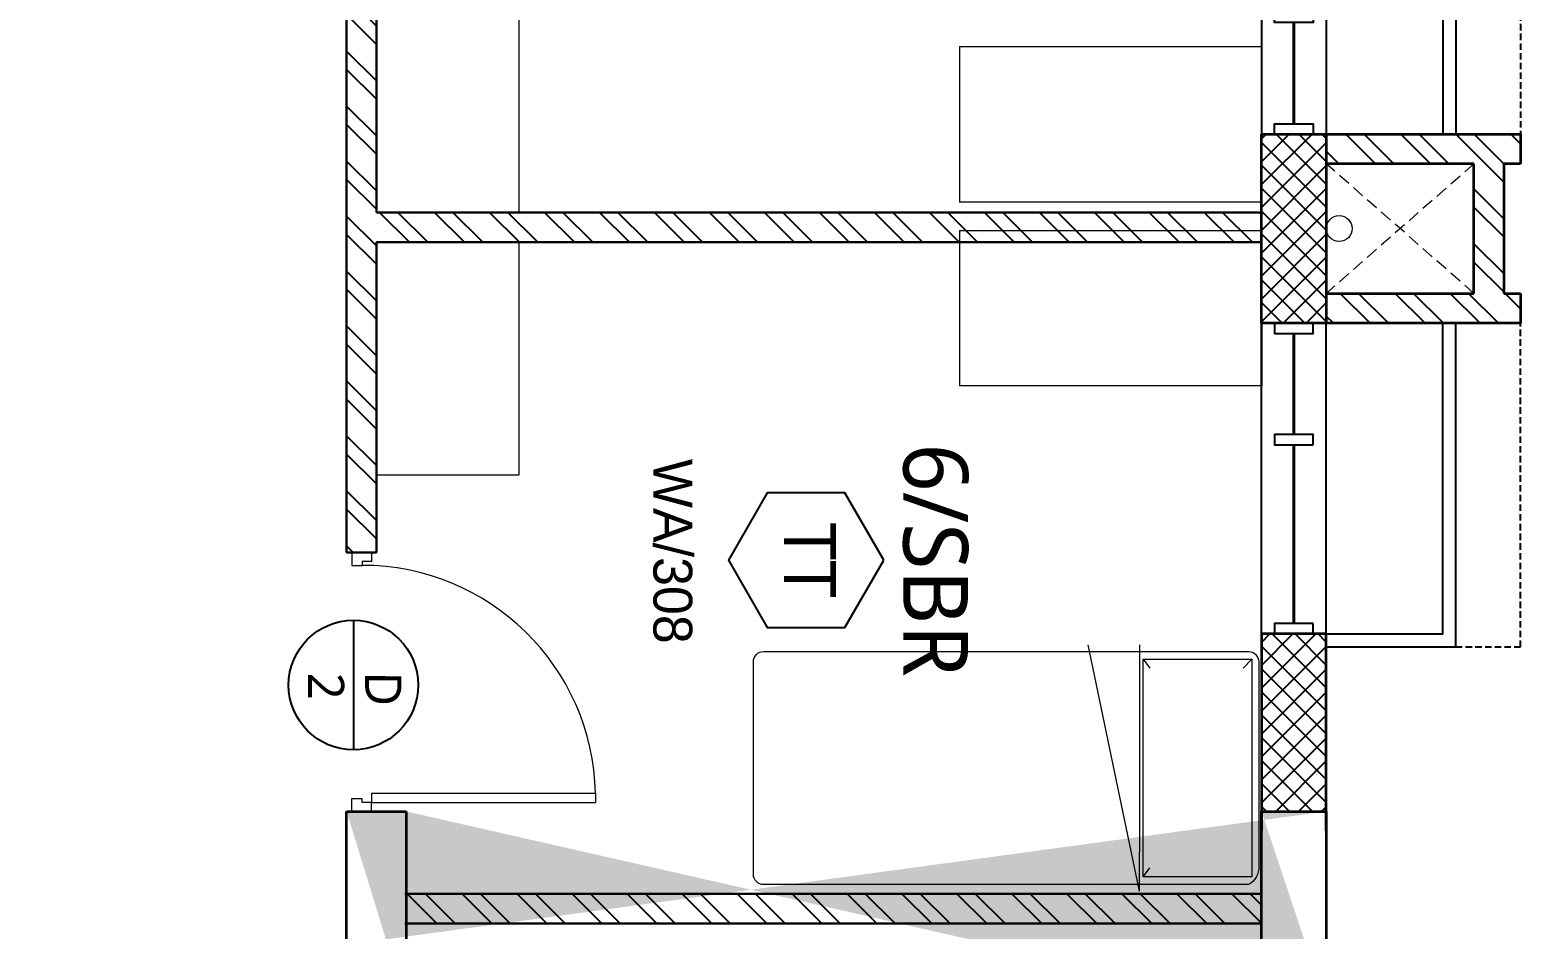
# Model space of a CAD drawing. Header units: millimetres. Extents: x -1127141 to 1597693, y -1835560 to -399335.
# Drawn here: x 1137532 to 1143316, y -523658 to -520187 of the extents above; entities that cross this region are included whole.
import ezdxf
from ezdxf.enums import TextEntityAlignment as Align

# ---------------------------------------------------------------- set-up
doc = ezdxf.new("R2010")
doc.units = ezdxf.units.MM
doc.header["$MEASUREMENT"] = 0
doc.linetypes.add('HIDDEN', pattern=[0.375, 0.25, -0.125])
doc.linetypes.add('HIDDEN2', pattern=[4.7624999999999975, 3.174999999999999, -1.587499999999999])
for name, color, linetype in [('A-Anno Tags', 6, 'Continuous'), ('A-Wall Patt', 8, 'Continuous'), ('A-Window', 4, 'Continuous'), ('Anno_Frames', 7, 'Continuous'), ('COLUMN', 5, 'Continuous'), ('S-Conc Patt', 9, 'Continuous')]:
    doc.layers.add(name, color=color, linetype=linetype)
for name, color, linetype, lineweight in [('A-Door', 4, 'Continuous', 9), ('A-Wall Sec', 1, 'Continuous', 30), ('column hatch', 12, 'Continuous', 5), ('E-CABLE TRAY', 32, 'Continuous', 18), ('frntr', 32, 'Continuous', 9), ('rwp', 231, 'Continuous', 5), ('S-Concrete', 40, 'Continuous', 30), ('shaft', 252, 'HIDDEN2', 5), ('text', 7, 'Continuous', 9)]:
    doc.layers.add(name, color=color, linetype=linetype, lineweight=lineweight)
doc.styles.add('IIITD @ 100', font='trebuc.ttf', dxfattribs={"height": 210})
doc.styles.get("Standard").update_dxf_attribs({"font": 'trebuc.ttf'})

# ---------------------------------------------------------------- blocks, each defined once
blk = doc.blocks.new('*U29')
at = {"layer": 'A-Anno Tags'}
blk.add_lwpolyline([(-250, 0), (249.9999999998836, 0)], dxfattribs=at)
blk.add_circle((0, 0), 250, dxfattribs=at)
at = {"layer": 'Anno_Frames', "color": 7}
for tag, rotation, p in [('ENTITY', 359.7607858644441, (14.9218973853167, 184.7156159312549)), ('ENTITYNO', 0.175692598945103, (4.068662240490084, -35.6698364716865))]:
    blk.add_attdef(tag, text='', height=140, rotation=rotation, dxfattribs=at).set_placement(p, align=Align.TOP_CENTER)
blk = doc.blocks.new('Room Tag with Finish')
blk.add_lwpolyline([(0, 0), (-2.598076211353316, -1.5), (-2.598076211353316, -4.5), (0, -6), (2.598076211353316, -4.500000000000006), (2.598076211353316, -1.500000000000007)], close=True)
at = {"layer": 'Anno_Frames'}
blk.add_attdef('ROOM_NAME', text='', height=2.5, dxfattribs=at).set_placement((0, 0), align=Align.BOTTOM_CENTER)
blk.add_attdef('FF', text='', height=2, dxfattribs=at).set_placement((0, -1.848463782466296), align=Align.TOP_CENTER)
blk = doc.blocks.new('ABL_Door_S - 1000 x 2100-11-3 Second Floor Lvl')
at = {"layer": 'A-Door', "color": 5}
for p, q in [((-500.0000000000072, 37.5), (-450.0000000000072, 37.5)), ((-500.0000000000072, -37.5), (-500.0000000000072, 37.5)), ((-450.0000000000072, 37.5), (-450.0000000000072, -2.500000000002728)), ((449.9999999999927, 37.5), (449.9999999999927, -2.500000000002728)), ((499.9999999999927, 37.5), (449.9999999999927, 37.5)), ((499.9999999999927, -37.5), (499.9999999999927, 37.5)), ((-500.0000000000072, -37.5), (-465.0000000000073, -37.5)), ((-465.0000000000073, -2.500000000002728), (-450.0000000000072, -2.500000000002728)), ((-465.0000000000073, -37.5), (-465.0000000000073, -2.500000000002728)), ((-430.0000000000072, -37.5), (-465.0000000000073, -37.5)), ((464.9999999999927, -2.500000000002728), (449.9999999999927, -2.500000000002728)), ((464.9999999999927, -37.5), (464.9999999999927, -2.500000000002728)), ((499.9999999999927, -37.5), (464.9999999999927, -37.5))]:
    blk.add_line(p, q, dxfattribs=at)
at = {"layer": 'A-Door', "color": 5, "lineweight": 18}
for p, q in [((-465.0000000000073, -37.5), (-465.0000000000073, -902.5000000000282)), ((-430.0000000000072, -37.5), (-430.0000000000072, -902.5000000000282)), ((-430.0000000000072, -902.5000000000282), (-465.0000000000073, -902.5000000000282))]:
    blk.add_line(p, q, dxfattribs=at)
at = {"layer": 'A-Door'}
blk.add_arc((-450.3977672763558, -2.333294218711996), 900.3977827088684, 271.2980995594768, 359.9893918688741, dxfattribs=at)
blk = doc.blocks.new('W 1200')
at = {"layer": 'A-Window', "linetype": 'HIDDEN', "ltscale": 100}
for p, q in [((552587.833426063, 7900.317039156682), (552587.833426063, 9150.317032532299)), ((552837.8334260628, 7900.317039156682), (552587.833426063, 7900.317039156682))]:
    blk.add_line(p, q, dxfattribs=at)
at = {"layer": 'A-Window', "color": 2, "lineweight": 40}
for p, q in [((553462.833426063, 8720.317032492138), (553462.833426063, 9110.316661766728)), ((553462.833426063, 7990.317032492138), (553462.833426063, 8680.31703249214))]:
    blk.add_line(p, q, dxfattribs=at)
at = {"layer": 'A-Window', "color": 5}
for points in [[(553337.8334260628, 7900.317039156682), (552837.8334260628, 7900.317039156682), (552837.8334260628, 9150.317032532299)], [(553337.8334260628, 7950.317039156684), (552887.8334260628, 7950.317039156684), (552887.8334260781, 9150.317032492138)]]:
    blk.add_lwpolyline(points, dxfattribs=at)
at = {"layer": 'A-Window'}
for points in [[(553337.8334260628, 7950.317032492138), (553337.8334260628, 9150.317032492138)], [(553587.833426063, 7950.317032492138), (553587.833426063, 9150.317032492138)], [(553387.833426063, 8680.31703249214), (553387.833426063, 8720.317032492138), (553537.833426063, 8720.317032492138), (553537.833426063, 8680.31703249214), (553387.833426063, 8680.31703249214)]]:
    blk.add_lwpolyline(points, dxfattribs=at)
for points in [[(553387.833426063, 9150.317032492138), (553537.833426063, 9150.317032492138), (553537.833426063, 9110.317032492138), (553387.833426063, 9110.317032492138)], [(553387.833426063, 7990.317032492138), (553537.833426063, 7990.317032492138), (553537.833426063, 7950.317032492138), (553387.833426063, 7950.317032492138)]]:
    blk.add_lwpolyline(points, close=True, dxfattribs=at)
blk = doc.blocks.new('tadantadan')
at = {"layer": 'S-Conc Patt'}
h = blk.add_hatch(color=256, dxfattribs=at)
h.paths.add_polyline_path([(126629.0570446855, 40497.30916327284), (127365.2813158467, 40640.39592909324), (127412.973319033, 40395.00628676801), (126676.7490478718, 40251.91952094761)])
h.paths.add_polyline_path([(110961.3904517306, 37195.29324051272), (110913.688202886, 37440.70003637439), (111934.5804736713, 37639.14139156602), (111982.2827225156, 37393.73459570389)])
h.paths.add_polyline_path([(123624.3811002535, 39656.72927738168), (123576.678851409, 39902.13607324334), (124597.5711221943, 40100.57742843497), (124645.2733710386, 39855.17063257285)])
h.paths.add_polyline_path([(120458.6334336327, 39041.37026730389), (120410.9311847881, 39286.77706316556), (121431.8234555734, 39485.2184183572), (121479.5257044177, 39239.81162249507)])
h.paths.add_polyline_path([(117292.8857849667, 38426.01126069762), (117245.1835361222, 38671.41805655928), (118266.0758069075, 38869.85941175092), (118313.7780557518, 38624.45261588879)])
h.paths.add_polyline_path([(114127.1381183484, 37810.65225060657), (114079.4358695039, 38056.05904646824), (115100.3281402892, 38254.50040165987), (115148.0303891335, 38009.09360579774)])
h.paths.add_polyline_path([(122038.8014973289, 47813.82928705563), (121991.0992484843, 48059.23608291731), (123011.9915192696, 48257.67743810894), (123059.693768114, 48012.27064224682)])
h.paths.add_polyline_path([(118873.053830709, 47198.47027696529), (118825.3515818644, 47443.87707282697), (119846.2438526497, 47642.31842801858), (119893.946101494, 47396.91163215647)])
h.paths.add_polyline_path([(115706.9111921541, 46585.14322133571), (115659.2089433096, 46830.55001719738), (116680.1012140949, 47028.99137238902), (116727.8034629392, 46783.58457652688)])
h.paths.add_polyline_path([(106209.6681922964, 44739.066191077), (106161.9659434518, 44984.47298693866), (107182.8582142371, 45182.9143421303), (107230.5604630814, 44937.50754626816)])
h.paths.add_polyline_path([(109375.4158589168, 45354.42520115896), (109327.7136100723, 45599.83199702064), (110348.6058808575, 45798.27335221227), (110396.3081297016, 45552.86655635013)])
h.paths.add_polyline_path([(112541.163525536, 45969.78421124839), (112493.4612766915, 46215.19100711005), (113514.3535474768, 46413.63236230169), (113562.0557963211, 46168.22556643956)])
h.paths.add_polyline_path([(120663.5236553262, 42677.85599667393), (120707.4097242629, 42452.08174448064), (119971.1893366772, 42308.97499794815), (119927.3032677403, 42534.7492501419)])
h.paths.add_polyline_path([(120333.5560126164, 44375.39235930587), (120377.442081553, 44149.61810711258), (119641.2216939673, 44006.51136058009), (119597.3356250304, 44232.28561277385)])
h.paths.add_polyline_path([(114332.0184734721, 41447.13606211681), (114375.9045424088, 41221.36180992353), (113639.6841548231, 41078.25506339105), (113595.7980858862, 41304.0293155848)])
h.paths.add_polyline_path([(114002.0508307622, 43144.67242474877), (114045.9368996989, 42918.89817255549), (113309.7165121132, 42775.791426023), (113265.8304431763, 43001.56567821675)])
h.paths.add_polyline_path([(107979.484733254, 40212.32858988502), (108023.3708021907, 39986.55433769175), (107287.1504146048, 39843.44759115926), (107243.2643456681, 40069.22184335301)])
h.paths.add_polyline_path([(107649.5170905442, 41909.86495251697), (107693.4031594809, 41684.09070032369), (106957.182771895, 41540.9839537912), (106913.2967029583, 41766.75820598495)])
h.paths.add_polyline_path([(130939.6614947446, 42953.94719559279), (130796.5404299731, 43690.15132447984), (131041.9447022934, 43737.86655398737), (131185.065767065, 43001.66242510034)])
h.paths.add_polyline_path([(104022.2358709664, 33475.34403848508), (103272.5746731395, 33475.34403848508), (103272.5746731395, 33725.34403848508), (104022.2358709664, 33725.34403848508)])
h.paths.add_polyline_path([(100927.3983696, 33475.34403848392), (100177.3983696005, 33475.34403848392), (100177.3983696005, 33725.34403848392), (100927.3983696, 33725.34403848392)])
h.paths.add_polyline_path([(97892.39837277145, 33475.34403848369), (97142.39837277193, 33475.34403848369), (97142.39837277168, 33725.34403848369), (97892.39837277145, 33725.34403848369)])
h.paths.add_polyline_path([(126852.8005617858, 43880.22524719312), (126263.8242517175, 43765.73984996648), (126307.7103206542, 43539.96559777344), (126896.6866307227, 43654.45099499984)])
h.paths.add_polyline_path([(130345.3489716718, 46011.50999255943), (130202.2279067089, 46747.71412242995), (130447.6321790291, 46795.42935193749), (130590.7532439922, 46059.22522206698)])
h.paths.add_polyline_path([(129606.088373025, 49814.60863618133), (129462.9605728971, 50550.82492682571), (129708.3648452173, 50598.54015633324), (129851.4926453453, 49862.32386568886)])
h.paths.add_polyline_path([(125251.7842260949, 49732.25166537566), (125693.5080422928, 49818.14092353754), (125737.4074163422, 49592.36925800353), (125295.6836001446, 49506.47999984165)])
h.paths.add_polyline_path([(125842.2739911367, 47270.31350199691), (125756.3840742995, 47712.04070541984), (125982.1557398335, 47755.94007946946), (126068.0456566707, 47314.21287604653)])
h.paths.add_polyline_path([(127585.61123391, 49727.47736850894), (127499.7230495455, 50169.21021012589), (127725.4949800801, 50213.1082212727), (127811.3831644446, 49771.37537965574)])
h.paths.add_polyline_path([(128367.7772666704, 45703.45840220898), (128281.8929653593, 46145.17127529997), (128507.6648958939, 46189.06928644678), (128593.549197205, 45747.35641335579)])
h.paths.add_polyline_path([(128187.2321794288, 47838.3307344683), (127745.4993809765, 47752.4423281264), (127701.6013698297, 47978.21425866104), (128143.334168282, 48064.10266500292)])
h.paths.add_polyline_path([(126368.3474824781, 45769.59962052177), (126454.2448891561, 45327.87387356278), (126228.4739525296, 45283.97075439081), (126142.5765452081, 45725.69650122407)])
h.paths.add_polyline_path([(101871.7364147856, 46634.44400713173), (101135.5143164134, 46491.34606183297), (101087.8120675693, 46736.75285769488), (101824.0341659413, 46879.8508029934)])
h.paths.add_polyline_path([(104041.6181144459, 40974.25559610128), (103927.1327172325, 41563.2319061039), (104152.9069694261, 41607.11797504103), (104267.3923666392, 41018.14166503772)])
h.paths.add_polyline_path([(103341.0091376729, 39075.69112003803), (102604.788750087, 38932.58437350532), (102560.9026811501, 39158.35862569837), (103297.123068736, 39301.46537223109)])
h.paths.add_polyline_path([(103921.247048596, 45524.88899736595), (103185.0252931796, 45381.78929197509), (103137.3230443353, 45627.19608783745), (103873.5447997517, 45770.29579322808)])
h.paths.add_polyline_path([(103010.9184527943, 40773.90970239578), (102274.6858349399, 40630.7987516562), (102226.9806521487, 40876.20497719804), (102963.2132700031, 41019.31592793786)])
h.paths.add_polyline_path([(104019.3351157256, 35586.00648550712), (103283.1147281395, 35442.89973897371), (103235.4124792951, 35688.3065348356), (103971.6328668811, 35831.41328136925)])
h.paths.add_polyline_path([(103638.6648999358, 46977.90246124635), (102902.4431444938, 46834.80275585107), (102854.7408956495, 47080.20955171297), (103590.9626510915, 47223.30925710825)])
h.paths.add_polyline_path([(98329.44311450061, 45945.89194062653), (97593.22101612843, 45802.79399532778), (97545.51876728433, 46048.20079118968), (98281.74086565676, 46191.29873648844)])
h.paths.add_polyline_path([(99472.1561528194, 40086.0421659993), (98735.93576426768, 39942.93541927822), (98688.22094242937, 40188.33977086377), (99424.44133098132, 40331.44651758484)])
h.paths.add_polyline_path([(108701.8278480081, 36496.19541796576), (107891.9874404468, 36338.76761291642), (107844.2852053151, 36584.17433823389), (108654.1256128763, 36741.6021432837)])
h.paths.add_polyline_path([(97392.39837276856, 39936.45737850108), (97392.39837277227, 39288.56660913234), (97142.39837277227, 39288.56660913234), (97142.39837276877, 39888.5666091335)])
h.paths.add_polyline_path([(119207.9133428861, 6284.639730563387), (118457.9133428861, 6284.639730562688), (118457.9133428861, 6534.639730562689), (119207.9133428861, 6534.639730563387)])
h.paths.add_polyline_path([(119207.9133428856, 11564.63973112078), (118457.9133428857, 11564.63973112078), (118457.9133428857, 11794.63973112078), (119207.9133428856, 11794.63973112078)])
h.paths.add_polyline_path([(119207.9133428856, 15094.63973031123), (118457.9133428857, 15094.63973031053), (118457.9133428857, 15344.63973031053), (119207.9133428856, 15344.63973031123)])
h.paths.add_polyline_path([(119207.9133428856, 9834.639730565717), (118457.9133428857, 9834.639730565717), (118457.9133428857, 10064.63973056571), (119207.9133428856, 10064.63973056571)])
h.paths.add_polyline_path([(113947.9133428861, 6284.639730563621), (113197.9133428861, 6284.639730562923), (113197.9133428861, 6534.639730562921), (113947.9133428861, 6534.639730563621)])
h.paths.add_polyline_path([(113947.9133428856, 11564.63973112102), (113197.9133428856, 11564.63973112102), (113197.9133428856, 11794.63973112101), (113947.9133428856, 11794.63973112101)])
h.paths.add_polyline_path([(113947.9133428856, 15094.63973031146), (113197.9133428856, 15094.63973031076), (113197.9133428856, 15344.63973031076), (113947.9133428856, 15344.63973031146)])
h.paths.add_polyline_path([(113947.9133428856, 9834.639730565948), (113197.9133428856, 9834.639730565948), (113197.9133428856, 10064.63973056595), (113947.9133428856, 10064.63973056595)])
h.paths.add_polyline_path([(108687.9133428845, 11564.63973112148), (107937.9133428845, 11564.63973112148), (107937.9133428845, 11794.63973112148), (108687.9133428845, 11794.63973112148)])
h.paths.add_polyline_path([(103842.9133432023, 17364.63973031379), (103092.913343207, 17364.63973031379), (103092.913343207, 17114.63973031379), (103842.9133432023, 17114.63973031379)])
h.paths.add_polyline_path([(100177.3983726124, 17364.63973031379), (100927.3983729342, 17364.63973031379), (100927.3983729342, 17114.63973031379), (100177.3983726124, 17114.63973031379)])
h.paths.add_polyline_path([(97142.39837277473, 17364.63973031356), (97892.39837277004, 17364.63973031356), (97892.39837277004, 17114.63973031356), (97142.39837277473, 17114.63973031356)])
h.paths.add_polyline_path([(128592.9133432072, 15094.63973031286), (127992.9133432067, 15094.63973031216), (127992.9133432067, 15344.63973031216), (128592.9133432072, 15344.63973031286)])
h.paths.add_polyline_path([(103917.9133432025, 15344.63973031123), (103167.913343207, 15344.63973031123), (103167.913343207, 15094.63973031123), (103917.9133432025, 15094.63973031123)])
h.paths.add_polyline_path([(108687.9133428845, 15094.63973031193), (107937.9133428845, 15094.63973031123), (107937.9133428845, 15344.63973031123), (108687.9133428845, 15344.63973031193)])
h.paths.add_polyline_path([(124392.9133432072, 15094.63973031216), (123792.9133432072, 15094.63973031286), (123792.9133432072, 15344.63973031286), (124392.9133432072, 15344.63973031216)])
h.paths.add_polyline_path([(127992.913342885, 11794.639730311), (128592.913342885, 11794.63973031076), (128592.9133428847, 11564.63973031076), (127992.913342885, 11564.639730311)])
h.paths.add_polyline_path([(124392.9133428831, 11564.63973031076), (123792.9133428831, 11564.63973031076), (123792.9133428831, 11794.63973031076), (124392.9133428831, 11794.63973031076)])
h.paths.add_polyline_path([(105717.9133432072, 5324.639730410417), (104967.9133432081, 5324.639730410417), (104967.9133432081, 5574.639730410418), (105717.9133432072, 5574.639730410418)])
h.paths.add_polyline_path([(97392.39837277283, 9814.639730153605), (97392.39837277637, 10564.63973015337), (97142.39837277633, 10564.63973015314), (97142.39837277283, 9814.63973015337)])
h.paths.add_polyline_path([(100312.8472771344, 9814.639730154537), (99562.84727713537, 9814.639730154537), (99562.84727713537, 10064.63973015453), (100312.8472771344, 10064.63973015453)])
h.paths.add_polyline_path([(105717.9133432072, 3844.63973054057), (104967.9133432084, 3844.63973054057), (104967.9133432084, 4094.63973054057), (105717.9133432072, 4094.63973054057)])
h.paths.add_polyline_path([(103917.9133432077, 3844.639730653261), (103167.9133432077, 3844.639730653261), (103167.9133432077, 4094.63973065326), (103917.9133432077, 4094.63973065326)])
h.paths.add_polyline_path([(103917.9133432025, 9814.639730536146), (103167.913343207, 9814.639730536146), (103167.913343207, 10064.63973053614), (103917.9133432025, 10064.63973053614)])
h.paths.add_polyline_path([(103917.913343203, 11564.63973112497), (103167.913343207, 11564.63973112497), (103167.913343207, 11794.63973112497), (103917.913343203, 11794.63973112497)])
h.paths.add_polyline_path([(104967.9133432943, 9464.639730585972), (104967.913343294, 10064.63973058504), (105197.913343294, 10064.63973058504), (105197.9133432943, 9464.639730585972)])
h.paths.add_polyline_path([(126157.9133399632, 9614.639730641851), (126157.9133399622, 10064.63973056711), (126387.9133399622, 10064.63973056711), (126387.9133399632, 9614.639730641851)])
h.paths.add_polyline_path([(123872.913343204, 10064.63973056711), (124322.9133432079, 10064.63973056711), (124322.9133432079, 9834.639730567113), (123872.913343204, 9834.639730567113)])
h.paths.add_polyline_path([(126157.9133399622, 5574.639730567112), (126157.9133399632, 6024.639730545459), (126387.9133399632, 6024.639730545459), (126387.9133399622, 5574.639730567112)])
h.paths.add_polyline_path([(123977.9133432044, 5574.639730604365), (123977.9133432053, 6024.639730562689), (124207.9133432053, 6024.639730562689), (124207.9133432044, 5574.639730604365)])
h.paths.add_polyline_path([(126387.913339962, 7704.639730529859), (125937.9133399613, 7704.639730529859), (125937.9133399613, 7934.639730529859), (126387.913339962, 7934.639730529859)])
h.paths.add_polyline_path([(123977.9133432067, 7594.639730566879), (123977.9133432067, 8044.639730566879), (124207.9133432067, 8044.639730566879), (124207.9133432067, 7594.639730566879)])
h.paths.add_polyline_path([(128177.9133428857, 9464.639730565948), (128177.9133399995, 10064.63973056548), (128407.9133399995, 10064.63973056548), (128407.9133428857, 9464.639730565948)])
h.paths.add_polyline_path([(108427.9133399981, 5324.639730410883), (108427.9133440047, 6074.639730410882), (108177.9133440046, 6074.639730410649), (108177.9133399981, 5324.639730410883)])
h.paths.add_polyline_path([(128157.9133432091, 5575.344038484618), (128157.9133432091, 6175.344038485085), (128407.9133432088, 6175.344038485085), (128407.9133432088, 5575.344038484618)])
h.paths.add_polyline_path([(100312.8472771353, 3844.63973054057), (99562.84727713537, 3844.63973054057), (99562.84727713537, 4094.63973054057), (100312.8472771353, 4094.63973054057)])
h.paths.add_polyline_path([(108407.913343206, 10064.63973058108), (108407.913343206, 9314.639730581084), (108177.913343206, 9314.639730581084), (108177.913343206, 10064.63973058108)])
edge = h.paths.add_edge_path()
edge.add_line((133927.9133432072, 6284.639730562457), (133177.9133432072, 6284.639730561757))
edge.add_line((133177.9133432072, 6534.639730561757), (133927.9133432072, 6534.639730562457))
edge.add_line((133177.9133432072, 6284.639730561757), (133177.9133432072, 6534.639730561757))
edge.add_line((133927.9133432067, 11564.63973111985), (133177.9133432067, 11564.63973111985))
edge.add_line((133177.9133432067, 11794.63973111985), (133927.9133432067, 11794.63973111985))
edge.add_line((133177.9133432067, 11564.63973111985), (133177.9133432067, 11794.63973111985))
edge.add_line((133927.9133432067, 15094.6397303103), (133177.9133432067, 15094.6397303096))
edge.add_line((133177.9133432067, 15344.6397303096), (133927.9133432067, 15344.6397303103))
edge.add_line((133177.9133432067, 15094.6397303096), (133177.9133432067, 15344.6397303096))
edge.add_line((133927.9133432067, 9834.639730564784), (133177.9133432067, 9834.639730564784))
edge.add_line((133177.9133432067, 10064.63973056478), (133927.9133432067, 10064.63973056478))
edge.add_line((133177.9133432067, 9834.639730564784), (133177.9133432067, 10064.63973056478))
h.paths.add_polyline_path([(144447.9133432067, 11564.63973111892), (143697.9133432067, 11564.63973111892), (143697.9133432067, 11794.63973111892), (144447.9133432067, 11794.63973111892)])
h.paths.add_polyline_path([(144447.9133432067, 15094.63973030937), (143697.9133432067, 15094.63973030867), (143697.9133432067, 15344.63973030867), (144447.9133432067, 15344.63973030937)])
h.paths.add_polyline_path([(144207.9133432286, 10064.63973056432), (144207.9133432286, 9314.63973056432), (143977.9133432286, 9314.63973056432), (143977.9133432286, 10064.63973056432)])
h.paths.add_polyline_path([(139187.9133432074, 6284.639730561989), (138437.9133432074, 6284.639730561292), (138437.9133432074, 6534.639730561292), (139187.9133432074, 6534.639730561989)])
h.paths.add_polyline_path([(139187.913343207, 11564.63973111939), (138437.913343207, 11564.63973111939), (138437.913343207, 11794.63973111938), (139187.913343207, 11794.63973111938)])
h.paths.add_polyline_path([(139187.913343207, 15094.63973030983), (138437.913343207, 15094.63973030913), (138437.913343207, 15344.63973030914), (139187.913343207, 15344.63973030983)])
h.paths.add_polyline_path([(139187.913343207, 9834.63973056432), (138437.913343207, 9834.63973056432), (138437.913343207, 10064.63973056432), (139187.913343207, 10064.63973056432)])
h.paths.add_polyline_path([(133927.9133432072, 6284.639730562457), (133177.9133432072, 6284.639730561757), (133177.9133432072, 6534.639730561757), (133927.9133432072, 6534.639730562457)])
h.paths.add_polyline_path([(133927.9133432067, 11564.63973111985), (133177.9133432067, 11564.63973111985), (133177.9133432067, 11794.63973111985), (133927.9133432067, 11794.63973111985)], flags=17)
h.paths.add_polyline_path([(133927.9133432067, 15094.6397303103), (133177.9133432067, 15094.6397303096), (133177.9133432067, 15344.6397303096), (133927.9133432067, 15344.6397303103)], flags=17)
h.paths.add_polyline_path([(133927.9133432067, 9834.639730564784), (133177.9133432067, 9834.639730564784), (133177.9133432067, 10064.63973056478), (133927.9133432067, 10064.63973056478)], flags=17)
h.paths.add_polyline_path([(151612.9133432239, 4489.639730490977), (151612.9133432239, 5089.639730489813), (151362.913343224, 5089.639730489813), (151362.913343224, 4489.639730490977)])
h.paths.add_polyline_path([(151612.9133432074, 15094.63973003975), (151012.9133082514, 15094.63973003975), (151012.9133082514, 15344.63973003975), (151612.9133432074, 15344.63973003975)])
h.paths.add_polyline_path([(147412.9133432954, 15094.63973031123), (146812.9133432961, 15094.63973031123), (146812.9133432961, 15344.63973031123), (147412.9133432954, 15344.63973031123)])
h.paths.add_polyline_path([(151612.913343206, 11564.63973029004), (151012.913343206, 11564.63973029004), (151012.9133432056, 11794.63973028958), (151612.9133432058, 11794.63973028958)])
h.paths.add_polyline_path([(147412.913343295, 11564.63973031053), (146812.9133432961, 11564.63973031123), (146812.9133432961, 11794.63973031123), (147412.913343295, 11794.63973031053)])
h.paths.add_polyline_path([(151612.9133432074, 9314.639730585972), (151612.9133432074, 10064.63973058481), (151362.9133432074, 10064.63973058481), (151362.9133432074, 9314.639730585972)])
h.paths.add_polyline_path([(146662.9133432961, 4489.639730586903), (147412.9133432962, 4489.639730585972), (147412.9133432962, 4739.639730585972), (146662.9133432961, 4739.639730586903)])
h.paths.add_polyline_path([(147412.9133432067, 9314.639730585972), (147412.9133432074, 10064.63973058504), (147182.9133432074, 10064.63973058504), (147182.9133432067, 9314.639730585972)])
h.paths.add_polyline_path([(143957.9133432072, 4489.639730585972), (143957.9133432067, 5239.639730586903), (144207.9133432067, 5239.639730586903), (144207.9133432072, 4489.639730585972)])
at = {"layer": 'S-Concrete', "lineweight": 35}
for p, q in [((133177.9133432067, 15094.6397303096), (133177.9133432067, 15344.6397303096)), ((133177.9133432067, 15344.6397303096), (133927.9133432067, 15344.6397303103)), ((133927.9133432067, 15094.6397303103), (133177.9133432067, 15094.6397303096)), ((133177.9133432067, 11564.63973111985), (133177.9133432067, 11794.63973111985)), ((133177.9133432067, 11794.63973111985), (133927.9133432067, 11794.63973111985)), ((133927.9133432067, 11564.63973111985), (133177.9133432067, 11564.63973111985))]:
    blk.add_line(p, q, dxfattribs=at)
blk = doc.blocks.new('bed')
at = {"layer": 'frntr'}
for p, q in [((269532.9202336342, -306886.895079818), (268712.9202336342, -306886.895079818)), ((268672.9202336342, -306926.895079818), (268672.9202336342, -308179.217477465)), ((269572.9202336342, -308376.895079818), (269572.9202336342, -306926.895079818)), ((269597.9202336342, -308376.895079818), (268647.9202336342, -308179.217477465)), ((268672.9202336342, -308179.217477465), (268672.9202336342, -308376.895079818)), ((268647.9202336342, -308376.895079818), (269447.9202336342, -308376.895079818)), ((268672.9202336342, -308376.895079818), (268672.9202336342, -308796.895079818)), ((269542.7882729796, -308390.6832072236), (268702.7882729795, -308390.6832072236)), ((268702.7882729795, -308390.6832072236), (268702.7882729795, -308810.6832072236)), ((268702.7882729795, -308390.6832072236), (268737.9202336342, -308416.895079818)), ((269597.9202336342, -308376.895079818), (269447.9202336342, -308376.895079818)), ((269542.7882729796, -308390.6832072236), (269507.9202336342, -308416.895079818)), ((269542.7882729796, -308810.6832072236), (269542.7882729796, -308390.6832072236)), ((269572.9202336342, -308796.895079818), (269572.9202336342, -308376.895079818)), ((268702.7882729795, -308810.6832072236), (268737.9202336342, -308776.895079818)), ((268702.7882729795, -308810.6832072236), (269542.7882729796, -308810.6832072236)), ((268712.9202336342, -308836.895079818), (269509.917188491, -308836.895079818))]:
    blk.add_line(p, q, dxfattribs=at)
for centre, radius, start, end in [((268712.9202336342, -306926.895079818), 40.0000000000075, 90, 180), ((269532.9202336342, -306926.895079818), 39.9999999999924, 0, 90), ((268712.9202336342, -308796.895079818), 39.99999999999999, 180, 270), ((269506.4187110625, -308761.7674153174), 75.20907736198753, 267.3338278146232, 332.1559347792241)]:
    blk.add_arc(centre, radius, start, end, dxfattribs=at)
blk = doc.blocks.new('wardrobe')
at = {"layer": 'frntr'}
for p, q in [((266249.193293837, -309334.3589116438), (266799.193293837, -309334.3589116596)), ((266249.19329381, -310234.3589116438), (266249.1932938361, -309334.3589116438)), ((266799.19329381, -310234.3589116596), (266799.1932938362, -309334.3589116596)), ((266799.1932938361, -309334.3589116596), (266799.19329381, -310234.3589116596)), ((266799.19329381, -310234.3589116596), (266249.19329381, -310234.3589116438))]:
    blk.add_line(p, q, dxfattribs=at)
blk = doc.blocks.new('table')
at = {"layer": 'frntr'}
for p, q in [((268967.9202336328, -309086.5702093431), (269567.9202336329, -309086.5702093431)), ((268967.9202336328, -309086.5702093431), (268967.9202336328, -310253.4778614525)), ((269567.9202336329, -310254.8559897683), (269567.9202336329, -309086.5702093431)), ((268967.9202336328, -310253.4778614525), (269567.9202336329, -310253.4778614525))]:
    blk.add_line(p, q, dxfattribs=at)
blk = doc.blocks.new('aaa')
at = {"layer": 'frntr', "rotation": 90}
blk.add_blockref('wardrobe', (-40626.65064787142, -573636.0015633286), dxfattribs=at)
at = {"layer": 'frntr'}
for name, p in [('bed', (-1514.518149413343, -1414.257845593849)), ('table', (0, 0))]:
    blk.add_blockref(name, p, dxfattribs=at)
blk = doc.blocks.new('bbbb')
at = {"layer": 'frntr', "rotation": 90}
blk.add_blockref('wardrobe', (-39613.34896659921, -573636.0015633195), dxfattribs=at)
at = {"layer": 'frntr'}
for name, p in [('bed', (2629.999998973275, -1404.263737252797)), ('table', (709.999998974381, -5.82077e-11))]:
    blk.add_blockref(name, p, dxfattribs=at)
blk = doc.blocks.new('column 2.04')
at = {"layer": 'S-Conc Patt'}
h = blk.add_hatch(color=256, dxfattribs=at)
h.paths.add_polyline_path([(552592.0777695329, -205173.3616291923), (553328.3020406944, -205030.2748633719), (553375.9940438807, -205275.6645056971), (552639.7697727194, -205418.7512715175)])
h.paths.add_polyline_path([(536924.4111765783, -208475.3775519524), (536876.7089277337, -208229.9707560907), (537897.6011985191, -208031.5294008991), (537945.3034473634, -208276.9361967613)])
h.paths.add_polyline_path([(549587.4018251011, -206013.9415150835), (549539.6995762567, -205768.5347192218), (550560.5918470419, -205570.0933640302), (550608.2940958863, -205815.5001598923)])
h.paths.add_polyline_path([(546421.6541584803, -206629.3005251612), (546373.9519096358, -206383.8937292996), (547394.8441804211, -206185.4523741079), (547442.5464292654, -206430.8591699701)])
h.paths.add_polyline_path([(543255.9065098146, -207244.6595317675), (543208.20426097, -206999.2527359059), (544229.0965317553, -206800.8113807142), (544276.7987805996, -207046.2181765764)])
h.paths.add_polyline_path([(540090.1588431961, -207860.0185418586), (540042.4565943516, -207614.6117459969), (541063.3488651369, -207416.1703908053), (541111.0511139812, -207661.5771866674)])
h.paths.add_polyline_path([(548001.8222221766, -197856.8415054095), (547954.119973332, -197611.4347095478), (548975.0122441172, -197412.9933543562), (549022.7144929615, -197658.4001502183)])
h.paths.add_polyline_path([(544836.0745555565, -198472.2005154998), (544788.3723067121, -198226.7937196382), (545809.2645774974, -198028.3523644465), (545856.9668263417, -198273.7591603086)])
h.paths.add_polyline_path([(541669.9319170018, -199085.5275711294), (541622.2296681573, -198840.1207752677), (542643.1219389426, -198641.6794200761), (542690.8241877869, -198887.0862159382)])
h.paths.add_polyline_path([(532172.688917144, -200931.6046013882), (532124.9866682994, -200686.1978055265), (533145.8789390847, -200487.7564503348), (533193.581187929, -200733.163246197)])
h.paths.add_polyline_path([(535338.4365837644, -200316.2455913062), (535290.7343349197, -200070.8387954445), (536311.6266057051, -199872.3974402528), (536359.3288545493, -200117.804236115)])
h.paths.add_polyline_path([(538504.1842503839, -199700.8865812167), (538456.4820015392, -199455.4797853551), (539477.3742723245, -199257.0384301634), (539525.0765211688, -199502.4452260255)])
h.paths.add_polyline_path([(546626.5443801739, -202992.8147957912), (546670.4304491106, -203218.5890479845), (545934.2100615248, -203361.695794517), (545890.323992588, -203135.9215423233)])
h.paths.add_polyline_path([(546296.5767374639, -201295.2784331593), (546340.4628064007, -201521.0526853525), (545604.2424188149, -201664.159431885), (545560.3563498781, -201438.3851796913)])
h.paths.add_polyline_path([(540295.0391983198, -204223.5347303483), (540338.9252672564, -204449.3089825416), (539602.7048796708, -204592.4157290741), (539558.8188107339, -204366.6414768804)])
h.paths.add_polyline_path([(539965.0715556099, -202525.9983677164), (540008.9576245466, -202751.7726199096), (539272.7372369608, -202894.8793664421), (539228.851168024, -202669.1051142484)])
h.paths.add_polyline_path([(533942.5054581017, -205458.3422025801), (533986.3915270383, -205684.1164547734), (533250.1711394525, -205827.2232013059), (533206.2850705157, -205601.4489491122)])
h.paths.add_polyline_path([(533612.5378153918, -203760.8058399482), (533656.4238843285, -203986.5800921415), (532920.2034967425, -204129.6868386739), (532876.317427806, -203903.9125864802)])
h.paths.add_polyline_path([(556902.6822195922, -202716.7235968724), (556759.5611548207, -201980.5194679853), (557004.965427141, -201932.8042384778), (557148.0864919127, -202669.0083673648)])
h.paths.add_polyline_path([(529985.2565958139, -212195.3267539801), (529235.5953979868, -212195.3267539801), (529235.5953979868, -211945.3267539801), (529985.2565958139, -211945.3267539801)])
h.paths.add_polyline_path([(526890.4190944475, -212195.3267539812), (526140.419094448, -212195.3267539812), (526140.419094448, -211945.3267539812), (526890.4190944475, -211945.3267539812)])
h.paths.add_polyline_path([(523855.419097619, -212195.3267539812), (523105.4190976195, -212195.3267539812), (523105.4190976192, -211945.3267539812), (523855.419097619, -211945.3267539812)])
h.paths.add_polyline_path([(552815.8212866335, -201790.445545272), (552226.8449765652, -201904.9309424987), (552270.7310455019, -202130.7051946917), (552859.7073555705, -202016.2197974653)])
h.paths.add_polyline_path([(556308.3696965193, -199659.1607999057), (556165.2486315565, -198922.9566700352), (556410.6529038768, -198875.2414405276), (556553.7739688398, -199611.4455703981)])
h.paths.add_polyline_path([(555569.1090978729, -195856.0621562838), (555425.9812977448, -195119.8458656394), (555671.385570065, -195072.1306361319), (555814.513370193, -195808.3469267762)])
h.paths.add_polyline_path([(551214.8049509428, -195938.4191270894), (551656.5287671403, -195852.5298689276), (551700.42814119, -196078.3015344616), (551258.7043249921, -196164.1907926235)])
h.paths.add_polyline_path([(551805.2947159844, -198400.3572904682), (551719.4047991472, -197958.6300870453), (551945.1764646812, -197914.7307129957), (552031.0663815184, -198356.4579164186)])
h.paths.add_polyline_path([(553548.6319587575, -195943.1934239562), (553462.7437743932, -195501.4605823392), (553688.5157049278, -195457.5625711924), (553774.4038892923, -195899.2954128094)])
h.paths.add_polyline_path([(554330.7979915179, -199967.2123902561), (554244.9136902071, -199525.4995171652), (554470.6856207415, -199481.6015060184), (554556.5699220528, -199923.3143791093)])
h.paths.add_polyline_path([(554150.2529042765, -197832.3400579968), (553708.5201058243, -197918.2284643387), (553664.6220946774, -197692.4565338041), (554106.3548931297, -197606.5681274622)])
h.paths.add_polyline_path([(552331.3682073258, -199901.0711719433), (552417.2656140039, -200342.7969189023), (552191.4946773772, -200386.7000380743), (552105.5972700558, -199944.974291241)])
h.paths.add_polyline_path([(527834.7571396332, -199036.2267853334), (527098.535041261, -199179.3247306322), (527050.8327924169, -198933.9179347702), (527787.054890789, -198790.8199894717)])
h.paths.add_polyline_path([(530004.6388392935, -204696.4151963639), (529890.1534420801, -204107.4388863612), (530115.9276942736, -204063.5528174241), (530230.4130914868, -204652.5291274274)])
h.paths.add_polyline_path([(529304.0298625208, -206594.9796724271), (528567.8094749346, -206738.0864189598), (528523.9234059977, -206512.3121667668), (529260.1437935838, -206369.205420234)])
h.paths.add_polyline_path([(529884.2677734437, -200145.7817950992), (529148.0460180275, -200288.8815004901), (529100.3437691829, -200043.4747046277), (529836.5655245994, -199900.374999237)])
h.paths.add_polyline_path([(528920.4190972971, -212495.3267542052), (528320.4190972965, -212495.3267542052), (528320.4190972965, -212245.3267542052), (528920.4190972971, -212245.3267542052)])
h.paths.add_polyline_path([(523855.419097619, -212495.3267539812), (523105.4190976195, -212495.3267539812), (523105.4190976192, -212245.3267539812), (523855.419097619, -212245.3267539812)])
h.paths.add_polyline_path([(531575.4023889373, -212245.3267544157), (532175.419097618, -212245.3267541985), (532175.419097618, -212495.3267541985), (531575.4023889373, -212495.3267544157)])
h.paths.add_polyline_path([(526890.4190944475, -212495.3267542052), (526140.419094448, -212495.3267542052), (526140.419094448, -212245.3267542052), (526890.4190944475, -212245.3267542052)])
h.paths.add_polyline_path([(528973.9391776419, -204896.7610900694), (528237.7065597875, -205039.872040809), (528190.0013769963, -204794.4658152671), (528926.2339948507, -204651.3548645273)])
h.paths.add_polyline_path([(529982.3558405733, -210084.664306958), (529246.1354529869, -210227.7710534914), (529198.4332041426, -209982.3642576295), (529934.6535917287, -209839.2575110959)])
h.paths.add_polyline_path([(529601.6856247835, -198692.7683312188), (528865.4638693414, -198835.8680366141), (528817.7616204971, -198590.4612407521), (529553.9833759391, -198447.3615353569)])
h.paths.add_polyline_path([(524292.4638393483, -199724.7788518386), (523556.241740976, -199867.8767971371), (523508.539492132, -199622.4700012752), (524244.7615905044, -199479.3720559765)])
h.paths.add_polyline_path([(525435.1768776671, -205584.6286264658), (524698.9564891154, -205727.7353731869), (524651.2416672771, -205482.3310216014), (525387.462055829, -205339.2242748803)])
h.paths.add_polyline_path([(534664.8485728556, -209174.4753744994), (533855.0081652944, -209331.9031795487), (533807.3059301628, -209086.4964542312), (534617.1463377238, -208929.0686491814)])
h.paths.add_polyline_path([(523355.419097616, -205734.2134139638), (523355.4190976198, -206382.1041833326), (523105.4190976198, -206382.1041833326), (523105.4190976163, -205782.1041833314)])
h.paths.add_polyline_path([(545170.9340677336, -239386.0310619018), (544420.9340677335, -239386.0310619025), (544420.9340677335, -239136.0310619024), (545170.9340677336, -239136.0310619018)])
h.paths.add_polyline_path([(545170.9340677331, -234106.0310613443), (544420.9340677332, -234106.0310613443), (544420.9340677332, -233876.0310613444), (545170.9340677331, -233876.0310613444)])
h.paths.add_polyline_path([(545170.9340677331, -230576.0310621539), (544420.9340677332, -230576.0310621546), (544420.9340677332, -230326.0310621546), (545170.9340677331, -230326.0310621539)])
h.paths.add_polyline_path([(545170.9340677331, -235836.0310618994), (544420.9340677332, -235836.0310618994), (544420.9340677332, -235606.0310618994), (545170.9340677331, -235606.0310618994)])
h.paths.add_polyline_path([(539910.9340677336, -239386.0310619015), (539160.9340677336, -239386.0310619022), (539160.9340677336, -239136.0310619022), (539910.9340677336, -239136.0310619015)])
h.paths.add_polyline_path([(539910.9340677331, -234106.0310613441), (539160.9340677331, -234106.0310613441), (539160.9340677331, -233876.0310613441), (539910.9340677331, -233876.0310613441)])
h.paths.add_polyline_path([(539910.9340677331, -230576.0310621537), (539160.9340677331, -230576.0310621544), (539160.9340677331, -230326.0310621544), (539910.9340677331, -230326.0310621537)])
h.paths.add_polyline_path([(539910.9340677331, -235836.0310618992), (539160.9340677331, -235836.0310618992), (539160.9340677331, -235606.0310618992), (539910.9340677331, -235606.0310618992)])
h.paths.add_polyline_path([(534650.9340677321, -234106.0310613437), (533900.9340677321, -234106.0310613437), (533900.9340677321, -233876.0310613436), (534650.9340677321, -233876.0310613436)])
h.paths.add_polyline_path([(529805.9340680499, -228306.0310621514), (529055.9340680545, -228306.0310621514), (529055.9340680545, -228556.0310621514), (529805.9340680499, -228556.0310621514)])
h.paths.add_polyline_path([(526140.4190974599, -228306.0310621514), (526890.4190977818, -228306.0310621514), (526890.4190977818, -228556.0310621514), (526140.4190974599, -228556.0310621514)])
h.paths.add_polyline_path([(523105.4190976221, -228306.0310621514), (523855.4190976175, -228306.0310621514), (523855.4190976175, -228556.0310621514), (523105.4190976221, -228556.0310621514)])
h.paths.add_polyline_path([(554555.9340680547, -230576.0310621523), (553955.9340680543, -230576.031062153), (553955.9340680543, -230326.031062153), (554555.9340680547, -230326.0310621523)])
h.paths.add_polyline_path([(529880.9340680501, -230326.0310621539), (529130.9340680547, -230326.0310621539), (529130.9340680547, -230576.0310621539), (529880.9340680501, -230576.0310621539)])
h.paths.add_polyline_path([(534650.9340677321, -230576.0310621532), (533900.9340677321, -230576.0310621539), (533900.9340677321, -230326.0310621539), (534650.9340677321, -230326.0310621532)])
h.paths.add_polyline_path([(550355.9340680547, -230576.031062153), (549755.9340680547, -230576.0310621523), (549755.9340680547, -230326.0310621523), (550355.9340680547, -230326.031062153)])
h.paths.add_polyline_path([(553955.9340677325, -233876.0310621541), (554555.9340677325, -233876.0310621544), (554555.9340677321, -234106.0310621544), (553955.9340677325, -234106.0310621541)])
h.paths.add_polyline_path([(550355.9340677307, -234106.0310621544), (549755.9340677304, -234106.0310621544), (549755.9340677304, -233876.0310621544), (550355.9340677307, -233876.0310621544)])
h.paths.add_polyline_path([(531680.9340680548, -240346.0310620547), (530930.9340680557, -240346.0310620547), (530930.9340680557, -240096.0310620547), (531680.9340680548, -240096.0310620547)])
h.paths.add_polyline_path([(523355.4190976203, -235856.0310623113), (523355.4190976238, -235106.0310623115), (523105.4190976237, -235106.0310623118), (523105.4190976202, -235856.0310623115)])
h.paths.add_polyline_path([(526275.868001982, -235856.0310623106), (525525.8680019829, -235856.0310623106), (525525.8680019829, -235606.0310623106), (526275.868001982, -235606.0310623106)])
h.paths.add_polyline_path([(531680.9340680548, -241826.0310619246), (530930.934068056, -241826.0310619246), (530930.934068056, -241576.0310619246), (531680.9340680548, -241576.0310619246)])
h.paths.add_polyline_path([(529880.9340680552, -241826.0310618119), (529130.9340680554, -241826.0310618119), (529130.9340680554, -241576.0310618119), (529880.9340680552, -241576.0310618119)])
h.paths.add_polyline_path([(529880.9340680501, -235856.031061929), (529130.9340680547, -235856.031061929), (529130.9340680547, -235606.031061929), (529880.9340680501, -235606.031061929)])
h.paths.add_polyline_path([(529880.9340680506, -234106.0310613402), (529130.9340680547, -234106.0310613402), (529130.9340680547, -233876.0310613402), (529880.9340680506, -233876.0310613402)])
h.paths.add_polyline_path([(530930.9340681419, -236206.0310618792), (530930.9340681415, -235606.0310618801), (531160.9340681417, -235606.0310618801), (531160.9340681419, -236206.0310618792)])
h.paths.add_polyline_path([(552120.9340648106, -236056.0310618233), (552120.9340648097, -235606.031061898), (552350.9340648097, -235606.031061898), (552350.9340648106, -236056.0310618233)])
h.paths.add_polyline_path([(549835.9340680514, -235606.031061898), (550285.9340680554, -235606.031061898), (550285.9340680554, -235836.031061898), (549835.9340680514, -235836.031061898)])
h.paths.add_polyline_path([(552120.9340648097, -240096.0310618981), (552120.9340648106, -239646.0310619197), (552350.9340648106, -239646.0310619197), (552350.9340648097, -240096.0310618981)])
h.paths.add_polyline_path([(549940.9340680519, -240096.0310618608), (549940.9340680529, -239646.0310619024), (550170.9340680528, -239646.0310619024), (550170.9340680519, -240096.0310618608)])
h.paths.add_polyline_path([(552350.9340648096, -237966.0310619353), (551900.9340648089, -237966.0310619353), (551900.9340648089, -237736.0310619353), (552350.9340648096, -237736.0310619353)])
h.paths.add_polyline_path([(549940.9340680542, -238076.0310618983), (549940.9340680542, -237626.0310618983), (550170.9340680542, -237626.0310618983), (550170.9340680542, -238076.0310618983)])
h.paths.add_polyline_path([(554140.9340677331, -236206.0310618992), (554140.9340648471, -235606.0310618997), (554370.9340648471, -235606.0310618997), (554370.9340677331, -236206.0310618992)])
h.paths.add_polyline_path([(534390.9340648457, -240346.0310620543), (534390.9340688521, -239596.0310620543), (534140.9340688521, -239596.0310620545), (534140.9340648457, -240346.0310620543)])
h.paths.add_polyline_path([(554120.9340680565, -240095.3267539805), (554120.9340680565, -239495.3267539801), (554370.9340680563, -239495.3267539801), (554370.9340680563, -240095.3267539805)])
h.paths.add_polyline_path([(523105.4190976221, -228006.0310621516), (523855.4190976175, -228006.0310621516), (523855.4190976175, -228256.0310621516), (523105.4190976221, -228256.0310621516)])
h.paths.add_polyline_path([(532175.4190976215, -228256.0310621516), (531575.4190976215, -228256.0310621516), (531575.4190976215, -228006.0310621516), (532175.4190976215, -228006.0310621516)])
h.paths.add_polyline_path([(528320.4190972976, -217506.0310618992), (528920.4190972976, -217506.0310618992), (528920.4190972976, -217736.0310618992), (528320.4190972976, -217736.0310618992)])
h.paths.add_polyline_path([(528920.4190972991, -228256.0310621511), (528320.4190972991, -228256.0310621511), (528320.4190972991, -228006.0310621511), (528920.4190972991, -228006.0310621511)])
h.paths.add_polyline_path([(528320.4190972982, -222766.0310621495), (528920.4190972982, -222766.0310621495), (528920.4190972982, -222996.0310621495), (528320.4190972982, -222996.0310621495)])
h.paths.add_polyline_path([(526890.4190976208, -217736.0310618999), (526290.4190976203, -217736.0310621232), (526290.4190976203, -217506.0310621232), (526890.4190976208, -217506.0310618999)])
h.paths.add_polyline_path([(526890.419097621, -222996.0310621493), (526290.4190976208, -222996.0310621493), (526290.4190976208, -222766.0310621493), (526890.419097621, -222766.0310621493)])
h.paths.add_polyline_path([(526140.4190974599, -228006.0310621516), (526890.4190977818, -228006.0310621516), (526890.4190977818, -228256.0310621516), (526140.4190974599, -228256.0310621516)])
h.paths.add_polyline_path([(526275.8680019829, -241826.0310619246), (525525.8680019829, -241826.0310619246), (525525.8680019829, -241576.0310619246), (526275.8680019829, -241576.0310619246)])
h.paths.add_polyline_path([(523355.4190976178, -217321.0310619118), (523355.4190976185, -217921.0310619118), (523105.4190976185, -217921.0310619118), (523105.4190976178, -217321.0310619118)])
h.paths.add_polyline_path([(523355.419097621, -222580.6789082026), (523355.419097621, -223181.3832161197), (523105.4190976209, -223181.3832161197), (523105.4190976209, -222580.6789082026)])
h.paths.add_polyline_path([(532175.41909734, -217320.326753981), (532175.4190976197, -217920.326753981), (531925.41909762, -217920.326753981), (531925.41909734, -217320.326753981)])
h.paths.add_polyline_path([(532175.419097621, -222581.0310621593), (532175.419097621, -223181.0310621593), (531925.419097621, -223181.0310621593), (531925.419097621, -222581.0310621593)])
h.paths.add_polyline_path([(534370.9340680536, -235606.0310618841), (534370.9340680536, -236356.031061884), (534140.9340680536, -236356.031061884), (534140.9340680536, -235606.0310618841)])
edge = h.paths.add_edge_path()
edge.add_line((559890.9340680547, -239386.0310619027), (559140.9340680547, -239386.0310619034))
edge.add_line((559140.9340680547, -239136.0310619034), (559890.9340680547, -239136.0310619027))
edge.add_line((559140.9340680547, -239386.0310619034), (559140.9340680547, -239136.0310619034))
edge.add_line((559890.9340680542, -234106.0310613453), (559140.9340680542, -234106.0310613453))
edge.add_line((559140.9340680542, -233876.0310613453), (559890.9340680542, -233876.0310613453))
edge.add_line((559140.9340680542, -234106.0310613453), (559140.9340680542, -233876.0310613453))
edge.add_line((559890.9340680542, -230576.0310621549), (559140.9340680542, -230576.0310621555))
edge.add_line((559140.9340680542, -230326.0310621555), (559890.9340680542, -230326.0310621548))
edge.add_line((559140.9340680542, -230576.0310621555), (559140.9340680542, -230326.0310621555))
edge.add_line((559890.9340680542, -235836.0310619004), (559140.9340680542, -235836.0310619004))
edge.add_line((559140.9340680542, -235606.0310619004), (559890.9340680542, -235606.0310619004))
edge.add_line((559140.9340680542, -235836.0310619004), (559140.9340680542, -235606.0310619004))
h.paths.add_polyline_path([(570410.9340680542, -234106.0310613462), (569660.9340680542, -234106.0310613462), (569660.9340680542, -233876.0310613462), (570410.9340680542, -233876.0310613462)])
h.paths.add_polyline_path([(570410.9340680542, -230576.0310621558), (569660.9340680542, -230576.0310621565), (569660.9340680542, -230326.0310621565), (570410.9340680542, -230326.0310621558)])
h.paths.add_polyline_path([(570170.9340680761, -235606.0310619009), (570170.9340680761, -236356.0310619008), (569940.9340680761, -236356.0310619008), (569940.9340680761, -235606.0310619009)])
h.paths.add_polyline_path([(565150.9340680549, -239386.0310619031), (564400.934068055, -239386.0310619039), (564400.934068055, -239136.0310619039), (565150.9340680549, -239136.0310619031)])
h.paths.add_polyline_path([(565150.9340680545, -234106.0310613458), (564400.9340680544, -234106.0310613458), (564400.9340680544, -233876.0310613457), (565150.9340680545, -233876.0310613457)])
h.paths.add_polyline_path([(565150.9340680545, -230576.0310621553), (564400.9340680544, -230576.031062156), (564400.9340680544, -230326.031062156), (565150.9340680545, -230326.0310621553)])
h.paths.add_polyline_path([(565150.9340680545, -235836.0310619008), (564400.9340680544, -235836.0310619008), (564400.9340680544, -235606.0310619009), (565150.9340680545, -235606.0310619009)])
h.paths.add_polyline_path([(559890.9340680547, -239386.0310619027), (559140.9340680547, -239386.0310619034), (559140.9340680547, -239136.0310619034), (559890.9340680547, -239136.0310619027)], flags=17)
h.paths.add_polyline_path([(559890.9340680542, -234106.0310613453), (559140.9340680542, -234106.0310613453), (559140.9340680542, -233876.0310613453), (559890.9340680542, -233876.0310613453)], flags=17)
h.paths.add_polyline_path([(559890.9340680542, -230576.0310621549), (559140.9340680542, -230576.0310621555), (559140.9340680542, -230326.0310621555), (559890.9340680542, -230326.0310621548)], flags=17)
h.paths.add_polyline_path([(559890.9340680542, -235836.0310619004), (559140.9340680542, -235836.0310619004), (559140.9340680542, -235606.0310619004), (559890.9340680542, -235606.0310619004)], flags=17)
h.paths.add_polyline_path([(577575.9340680714, -241181.0310619742), (577575.9340680714, -240581.0310619753), (577325.9340680715, -240581.0310619753), (577325.9340680715, -241181.0310619742)])
h.paths.add_polyline_path([(577575.9340680549, -230576.0310624254), (576975.9340330989, -230576.0310624254), (576975.9340330989, -230326.0310624254), (577575.9340680549, -230326.0310624254)])
h.paths.add_polyline_path([(573375.9340681429, -230576.0310621539), (572775.9340681436, -230576.0310621539), (572775.9340681436, -230326.0310621539), (573375.9340681429, -230326.0310621539)])
h.paths.add_polyline_path([(577575.9340680536, -234106.0310621751), (576975.9340680535, -234106.0310621751), (576975.9340680529, -233876.0310621756), (577575.9340680533, -233876.0310621756)])
h.paths.add_polyline_path([(573375.9340681426, -234106.0310621546), (572775.9340681436, -234106.0310621539), (572775.9340681436, -233876.0310621539), (573375.9340681426, -233876.0310621546)])
h.paths.add_polyline_path([(577575.9340680549, -236356.0310618792), (577575.9340680549, -235606.0310618803), (577325.9340680549, -235606.0310618803), (577325.9340680549, -236356.0310618792)])
h.paths.add_polyline_path([(572625.9340681436, -241181.0310618783), (573375.9340681436, -241181.0310618792), (573375.9340681436, -240931.0310618792), (572625.9340681436, -240931.0310618782)])
h.paths.add_polyline_path([(573375.9340680542, -236356.0310618792), (573375.9340680549, -235606.0310618801), (573145.9340680549, -235606.0310618801), (573145.9340680542, -236356.0310618792)])
h.paths.add_polyline_path([(569920.9340680547, -241181.0310618792), (569920.9340680543, -240431.0310618783), (570170.9340680542, -240431.0310618783), (570170.9340680547, -241181.0310618792)])
at = {"layer": 'S-Concrete', "lineweight": 35}
for p, q in [((559140.9340680542, -230576.0310621555), (559140.9340680542, -230326.0310621555)), ((559140.9340680542, -230326.0310621555), (559890.9340680542, -230326.0310621548)), ((559890.9340680542, -230576.0310621549), (559140.9340680542, -230576.0310621555)), ((559140.9340680542, -234106.0310613453), (559140.9340680542, -233876.0310613453)), ((559140.9340680542, -233876.0310613453), (559890.9340680542, -233876.0310613453)), ((559890.9340680542, -234106.0310613453), (559140.9340680542, -234106.0310613453))]:
    blk.add_line(p, q, dxfattribs=at)

msp = doc.modelspace()

# ---------------------------------------------------------------- hatches: boundary and pattern name
at = {"layer": 'A-Wall Patt'}
h = msp.add_hatch(dxfattribs=at)
h.set_pattern_fill('ANSI32', color=256, scale=400, angle=3.81666561775622e-14, style=0)
h.set_pattern_definition([(315, (1236581.585170838, -290140.4654094065), (106.066017177982, 106.0660171779822), []), (315, (1236581.585170838, -290211.1760874065), (106.066017177982, 106.0660171779822), [])])
h.paths.add_polyline_path([(1142284.149185244, -518433.8279058216), (1142284.149185244, -518548.8279090305), (1142284.267862866, -518548.8279090323), (1142284.267862866, -518433.8279058216)])
h.paths.add_polyline_path([(1142284.149185265, -523348.82790903), (1142284.149185271, -523521.32790903), (1142284.267862866, -523521.32790903), (1142284.267862866, -523348.8279090323)])
h.paths.add_polyline_path([(1143104.149185269, -520703.8279090305), (1143104.149185269, -521203.8279090305), (1142534.149185269, -521203.8279090305), (1142534.149185269, -520703.8279090305)], flags=16)
h.paths.add_polyline_path([(1138754.267862887, -522203.8279090305), (1138869.267862889, -522203.827909031), (1138869.267862927, -519618.8279087078), (1138754.267862887, -519618.8279087082)])
h.paths.add_polyline_path([(1142284.267862888, -520588.8279090603), (1142334.149185244, -520588.827921649), (1142334.149185244, -520588.8279090305)])
h.paths.add_polyline_path([(1142284.267862888, -521318.8279090305), (1142284.267862888, -520588.8279090603), (1142284.149185244, -520588.8279090305), (1142284.149185244, -520891.32790903), (1138869.267863689, -520891.3279090305), (1138869.267863689, -521006.3279090305), (1142284.149185244, -521006.32790903), (1142284.149185244, -521318.8279090305)])
h.paths.add_polyline_path([(1142534.267862888, -520588.8279216089), (1142534.267862888, -521318.8279090305), (1143284.149185271, -521318.8279090305), (1143284.149185271, -521203.8279090305), (1143219.14918527, -521203.8279090305), (1143219.149185269, -520703.8279090305), (1143284.14918527, -520703.8279090305), (1143284.14918527, -520588.8279216089)])
h.paths.add_polyline_path([(1142484.149185245, -520588.8279090305), (1142534.149185245, -520588.8279216089), (1142534.149185245, -520588.8279090305)])
h = msp.add_hatch(dxfattribs=at)
h.set_pattern_fill('ANSI37', color=256, scale=500, angle=3.81666561775622e-14, style=0)
h.set_pattern_definition([(315, (1375887.612922773, 119140.8086283281), (44.1941738241592, 44.19417382415924), []), (45.00000000000003, (1375887.612922773, 119140.8086283281), (-44.19417382415924, 44.1941738241592), [])])
h.paths.add_polyline_path([(1142534.149185269, -519388.8279090305), (1142534.267862889, -518618.8279090694), (1142284.267862864, -518618.8279090694), (1142284.149185244, -519388.8279090305)])
h.paths.add_polyline_path([(1142534.267862885, -521318.8279090305), (1142534.267862885, -521203.8279090305), (1142534.149185269, -521203.8279090305), (1142534.267862885, -521203.7238058583), (1142534.267862885, -520957.2708206968, -0.0344700322252611), (1142534.267862885, -520950.3849958726), (1142534.267862885, -520703.9320122031), (1142534.149185269, -520703.8279090305), (1142534.267862885, -520703.8279090305), (1142534.267862885, -520588.8279090305), (1142284.149185244, -520588.8279090305), (1142284.149185244, -521318.8279090305)])
h.paths.add_polyline_path([(1142534.149185286, -523203.8279090689), (1142534.149185269, -522518.8279090305), (1142284.149185244, -522518.8279090305), (1142284.256151278, -523203.8279090689)])
h.paths.add_polyline_path([(1142534.14918527, -524648.8279090305), (1142534.149185291, -523953.8279090687), (1142284.149185245, -523953.8279090687), (1142284.149185245, -524648.8279090305)])
h.paths.add_polyline_path([(1142534.14918527, -526578.8279090305), (1142534.167881058, -526463.8279090305), (1142534.14918527, -526463.8279090305), (1142534.167883725, -526463.8115068767), (1142534.208129495, -526216.2550293612, -0.0243668597425977), (1142534.208921299, -526211.3845492944), (1142534.24915284, -525963.9155998817), (1142534.14918527, -525963.8279090305), (1142534.249167096, -525963.8279090305), (1142534.267862885, -525848.8279090305), (1142284.149185245, -525848.8279090305), (1142284.149185245, -526578.8279090305)])
h = msp.add_hatch(dxfattribs=at)
h.set_pattern_fill('ANSI32', color=256, scale=400, angle=3.81666561775622e-14, style=0)
h.set_pattern_definition([(315, (1236581.585170816, -290118.5860902544), (106.066017177982, 106.0660171779822), []), (315, (1236581.585170816, -290189.2967682544), (106.066017177982, 106.0660171779822), [])])
h.paths.add_polyline_path([(1142284.267862866, -523636.32790903), (1142284.267862866, -523521.32790903), (1138984.267862866, -523521.3279090305), (1138984.267862866, -523636.3279090305)])
h.paths.add_polyline_path([(1142284.267862888, -524648.8279090305), (1142284.267862887, -523808.8279090328), (1142284.149185245, -523808.8279090323), (1142284.149185245, -524648.8279090305)])
h.paths.add_polyline_path([(1142284.267862887, -523348.8279090323), (1142284.267862888, -522518.8279090305), (1142284.149185244, -522518.8279090305), (1142284.149185265, -523348.8279090323)])

# ---------------------------------------------------------------- linework, layer by layer
at = {"layer": 'A-Wall Sec'}
for p, q in [((1138754.267862887, -522203.8279090305), (1138754.267862887, -519618.8279087082)), ((1138869.267862886, -520891.3279090305), (1138869.267862886, -519618.8279087082)), ((1142284.149185244, -520891.32790903), (1138869.267862886, -520891.3279090305)), ((1142284.149185244, -521006.32790903), (1138869.267862886, -521006.3279090305)), ((1138869.267862886, -522203.8279090305), (1138869.267862886, -521006.3279090305)), ((1138754.267862887, -522203.8279090305), (1138869.267862886, -522203.8279090305)), ((1142284.149185271, -523521.32790903), (1138979.149185314, -523521.3279090305)), ((1142284.149185271, -523636.32790903), (1138979.149185314, -523636.3279090305))]:
    msp.add_line(p, q, dxfattribs=at)
at = {"layer": 'A-Wall Sec', "lineweight": 35}
for p, q in [((1142284.149185244, -521318.8279090305), (1142284.149185244, -520588.8279090305)), ((1142284.149185244, -520588.8279090305), (1143284.14918527, -520588.8279090305)), ((1142534.267862885, -520588.8279090305), (1142534.267862885, -521318.8279090305)), ((1143284.14918527, -520588.8279090305), (1143284.14918527, -520703.8279090305)), ((1143104.14918527, -520703.8279090305), (1142534.149185269, -520703.8279090305)), ((1143104.14918527, -521203.8279090305), (1143104.14918527, -520703.8279090305)), ((1143284.14918527, -520703.8279090305), (1143219.149185269, -520703.8279090305)), ((1143219.149185269, -520703.8279090305), (1143219.14918527, -521203.8279090305)), ((1142534.149185269, -521203.8279090305), (1143104.14918527, -521203.8279090305)), ((1143219.14918527, -521203.8279090305), (1143284.149185271, -521203.8279090305)), ((1143284.149185271, -521203.8279090305), (1143284.149185271, -521318.8279090305)), ((1143284.149185271, -521318.8279090305), (1142284.149185244, -521318.8279090305)), ((1142534.149185269, -522518.8279090305), (1142284.149185244, -522518.8279090305))]:
    msp.add_line(p, q, dxfattribs=at)
for points in [[(1142284.149185244, -522518.8279090305), (1142284.267862887, -523278.82790903)], [(1142534.149185287, -523278.82790903), (1142534.149185269, -522516.9485898116)]]:
    msp.add_lwpolyline(points, dxfattribs=at)
at = {"layer": 'rwp'}
msp.add_circle((1142584.149185584, -520953.8279082845), 50, dxfattribs=at)
at = {"layer": 'shaft', "ltscale": 15}
for p, q in [((1143104.149185269, -520703.8279090305), (1142534.149185269, -521203.8279090305)), ((1143104.149185269, -521203.8279090305), (1142534.149185269, -520703.8279090305))]:
    msp.add_line(p, q, dxfattribs=at)

# ---------------------------------------------------------------- block references
at = {"layer": 'A-Anno Tags', "xscale": 100, "yscale": 100, "zscale": 100, "rotation": 270.0000000000001}
msp.add_blockref('Room Tag with Finish', (1140827.080032614, -522233.8944365808), dxfattribs=at).add_auto_attribs({'ROOM_NAME': '6/SBR', 'FF': 'TT'})
at = {"layer": 'A-Door', "rotation": 90.00000000000001}
msp.add_blockref('ABL_Door_S - 1000 x 2100-11-3 Second Floor Lvl', (1138812.13689138, -522703.8279090305), dxfattribs=at)
at = {"layer": 'Anno_Frames', "rotation": 270.0000000000001}
msp.add_blockref('*U29', (1138780.458934397, -522715.8634497316), dxfattribs=at).add_auto_attribs({'ENTITY': 'D', 'ENTITYNO': '2'})
at = {"layer": 'COLUMN', "rotation": 270.0000000000001}
msp.add_blockref('column 2.04', (1372860.298924293, 35937.10615883954), dxfattribs=at)
at = {"layer": 'column hatch', "rotation": 180}
msp.add_blockref('W 1200', (1695871.982611307, -511438.5108765378), dxfattribs=at)
at = {"layer": 'column hatch', "xscale": -1}
msp.add_blockref('W 1200', (1695871.982611307, -530469.1449416024), dxfattribs=at)
at = {"layer": 'E-CABLE TRAY', "xscale": -1, "rotation": 90}
for name, p in [('aaa', (832032.4595933668, -251283.6196452425)), ('bbbb', (832032.4595933678, -251283.4076750673))]:
    msp.add_blockref(name, p, dxfattribs=at)
at = {"layer": 'text', "rotation": 270.0000000000001}
msp.add_blockref('tadantadan', (1127189.547290715, -390025.9145658659), dxfattribs=at)

# ---------------------------------------------------------------- texts
at = {"layer": 'A-Anno Tags', "insert": (1140011.71373834, -522199.7037682529), "char_height": 150, "width": 739.5595840414171, "attachment_point": 5, "rotation": 270, "style": 'IIITD @ 100'}
msp.add_mtext('{\\fCentury Gothic|b0|i0|c0|p34;WA/308}', dxfattribs=at)

doc.saveas('drawing.dxf')
